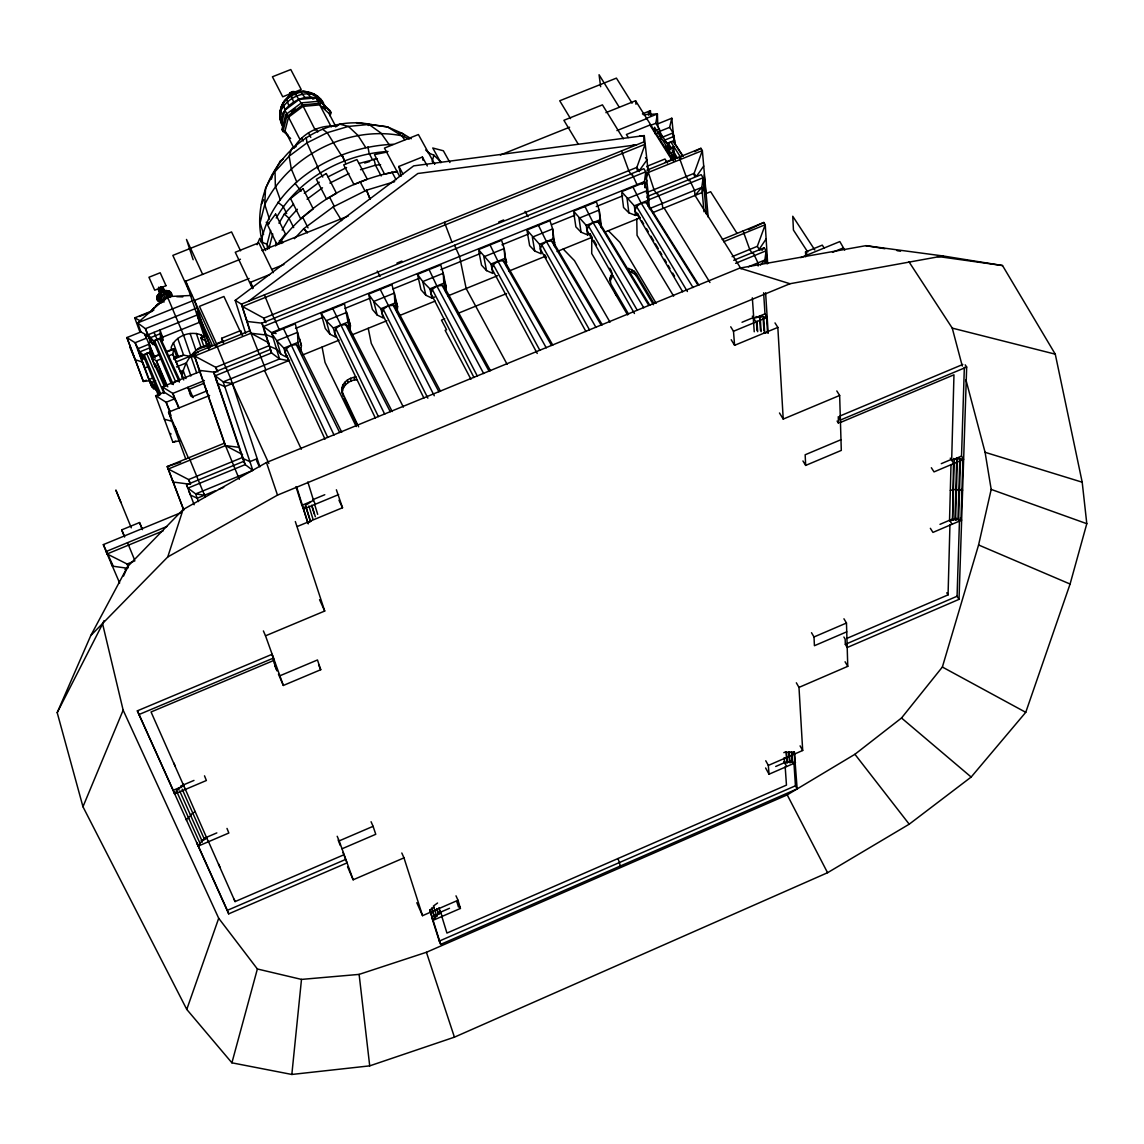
<?xml version="1.0" encoding="UTF-8"?>
<svg xmlns="http://www.w3.org/2000/svg" width="1144" height="1144" viewBox="0 0 1144 1144"><rect width="100%" height="100%" fill="white"/><g stroke="black" fill="none" stroke-linecap="round" stroke-linejoin="round"><path stroke-width="1.5" d="M506.635 266.438L504.204 248.563L501.587 240.269L478.492 249.621L491.019 264.021L492.807 273.402L486.515 270.599L481.524 265.136L478.836 251.351M674.574 139.854L674.488 142.914L683.068 156.127M951.007 464.636L949.534 520.263L952.08 524.238M846.803 638.438L948.061 594.88L949.949 524.567M952.552 520.234L954.268 459.459L956.727 458.401L954.94 519.219L952.552 520.234L953.467 463.592M160.575 337.966L159.988 329.958L162.705 337.566L162.219 342.557L160.575 337.966L153.425 340.84L148.062 334.763L145.417 328.7L137.637 322.908L167.367 296.611L192.035 295.424M959.802 460.088L957.971 519.19L955.583 520.22L957.342 461.132M960.517 459.373L962.976 458.329L960.989 519.176L958.615 520.191L960.517 459.373L959.859 458.372L957.385 459.416L956.727 458.401M843.914 637.036L845.159 639.138L845.33 644.344L847.204 647.518L959.029 599.356L957.07 596.253L959.473 520.506M931.345 467.739L934.033 471.9L963.634 459.345L961.518 456.113L964.349 367.31M959.029 599.356L966.68 367.038L965.193 364.85M149.049 344.215L148.548 342.857L150.693 341.999L148.048 335.95L140.941 331.932L126.912 337.566L135.106 342.728L139.811 351.866L150.393 347.604L152.81 354.225L151.88 356.499L150.236 351.995L149.607 343.986L137.738 348.791L151.852 386.801L155.984 389.904L154.383 385.542L149.135 379.493L152.066 378.307M357.114 379.722C349.792 379.736 341.756 385.628 342.385 393.522C339.039 384.956 348.291 376.977 356.428 377.162M290.033 96.697L289.26 94.451L290.419 92.964L292.006 93.136L290.919 93.35M164.021 291.505L161.218 291.663L156.871 296.353L156.928 299.585L159.559 299.971L160.861 301.387L158.759 301.573L156.928 299.585M282.368 124.467L283.297 127.47C278.149 119.205 278.879 108.251 284.627 100.486L289.103 96.897L290.447 92.664L294.437 91.949L296.696 93.093L292.707 93.021L289.275 96.811L289.575 93.851M262.562 242.528L261.833 236.022M483.669 373.545L436.894 286.057L429.114 269.627L417.503 274.331L422.765 281.581L443.243 273.273L446.174 286.987L445.845 292.478L443.843 283.169L443.243 273.273L440.726 264.922L430.573 269.026M368.182 125.44L371.543 124.596C307.793 111.154 248.033 177.005 261.647 239.353M377.148 315.015L373.745 301.444L394.322 293.107L397.583 306.721L397.097 312.298L394.866 303.046L394.322 293.107L391.892 284.699L368.554 294.151L373.745 301.444L380.881 308.737L383.168 317.96L377.148 315.015L372.401 309.409L368.983 295.853M637.208 170.242L636.865 167.381L645.13 144.273L643.7 141.97L644.272 135.607L413.685 165.866L235.206 300.4L245.631 333.333M161.29 292.607L160.174 292.335C154.211 277.72 167.281 300.343 161.661 287.33L159.802 289.003M291.834 1074.459L369.712 1065.865L454.425 1037.165L827.57 872.715L909.208 824.195L971.17 777.048L1025.753 712.326L1070.083 584.041L1086.8 523.695L1082.195 482.196L1055.269 354.168L1002.516 265.537L942.956 255.956L865.879 245.674L739.725 268.111L266.466 462.519L183.04 509.595L127.756 566.452L90.776 635.563L57.2 712.64L82.969 806.749L186.772 1009.423L231.903 1062.819L291.834 1074.459L301.487 979.407L359.116 974.388L426.426 952.28L787.215 794.88L854.911 754.282L901.515 718.003L942.37 667.038L978.578 544.973L991.19 489.417L985.084 452.309L965.936 379.865M329.93 334.205L326.212 320.72L346.861 312.341L350.45 325.868L349.807 331.503L344.516 303.889L321.078 313.37L325.282 328.528L329.93 334.205L335.821 337.194L333.319 328.042L326.212 320.72L321.078 313.37M299.642 338.939L301.415 345.774L300.629 351.494L297.969 342.385L297.512 332.361L295.252 323.838M648.062 206.177L648.948 199.714L645.774 171.815L643.857 168.697L261.876 323.151L271.557 352.91L279.536 358.973L288.531 360.703L287.058 355.784M152.481 357.471L151.022 354.268L151.594 350.922M158.916 294.637L160.489 292.206L162.376 291.42L162.791 292.435M661.118 139.468L659.316 128.829L655.812 123.28L657.4 113.928L643.285 114.715M657.843 126.827L657.4 113.928L646.188 118.433M181.81 377.205C183.555 365.122 190.405 353.281 200.886 346.804L208.651 346.274M158.287 295.767L159.088 293.565M160.818 302.13L159.431 299.013L156.742 298.255C155.727 294.237 168.325 290.033 161.604 288.717C159.416 288.66 157.729 292.464 160.775 292.392L160.189 291.077M159.388 394.551L143.915 357.128L144.373 355.126L146.647 353.439L149.406 353.096L151.065 354.24M765.522 263.149L766.594 258.444M162.391 292.135L162.434 291.405M163.95 289.546C163.063 293.064 164.307 285.585 160.803 287.244M179.851 380.308L161.39 340.268L159.774 339.067L157.014 339.425L154.726 341.112L154.268 343.143L171.271 383.783M158.558 395.795L155.226 387.716L155.684 385.757L159.717 395.366M158.716 290.562L160.489 287.273L162.248 287.373L162.405 291.677L159.073 291.491M165.937 351.823L173.816 348.634L172.787 354.211L183.755 379.937M674.917 143.415L673.115 132.89L669.612 127.37L671.785 118.232L658.429 123.609M676.276 158.187L672.529 152.238L673.53 146.804L667.038 149.421M703.86 186.029L702.259 192.492L652.852 212.584M161.147 292.192L162.005 292.378L158.53 289.246L159.431 287.93L160.203 287.902L159.088 290.848L161.004 292.507M281.124 119.419C283.598 101.058 315.529 87.201 325.239 106.435C317.589 97.54 307.593 86.873 294.723 92.907C288.188 95.267 283.841 100.801 281.095 106.95L279.794 115.186L282.968 126.698M281.467 123.738L284.928 110.153L283.354 102.946C288.66 96.11 297.068 91.835 305.734 91.72L310.825 97.154M290.633 138.524L281.896 129.587L285.685 114.672L301.473 102.846L319.877 101.158L329.972 110.553L331.031 112.57L330.144 115.873M271.428 179.179L272.701 174.203M293.951 148.22L285.056 130.773L288.531 117.189L302.931 106.406L319.691 104.862L328.914 113.413L335.535 125.997M393.121 144.316C336.036 146.389 272.701 182.654 261.118 242.028L267.067 244.187L269.197 248.548M270.627 230.487L267.067 244.187L267.524 249.349M268.926 248.563L272.744 233.919M646.732 180.266L645.03 186.815L644.429 181.624L645.774 171.815L263.449 326.483L271.557 352.91L215.186 375.79L245.202 464.607L252.853 470.398L195.653 493.908L187.959 488.102L186.543 484.799L243.729 461.332L213.685 372.443L269.998 349.592M646.875 197.569L648.147 192.664L646.875 190.605M275.604 245.931L276.505 242.514M231.903 1062.819L257.371 968.982L218.704 918.274L123.152 710.181L102.602 623.88L104.004 620.677M341.741 432.26L299.299 346.947L296.296 344.601L290.919 345.302L286.329 348.648L285.213 352.667L324.996 439.153M392.192 411.54L348.591 326.927L345.688 324.553L340.354 325.239L335.75 328.585L334.577 332.632L375.346 418.032M628.528 314.042L610.939 283.984L609.795 278.435L612.34 273.001M612.698 275.661L610.152 281.095L609.795 278.435M427.842 152.567L433.933 155.226L432.16 161.261L434.62 163.621M163.721 289.16L162.305 291.677M440.497 391.262L395.981 307.679L393.164 305.276L387.887 305.934L383.269 309.295L382.024 313.356L423.923 398.083M90.776 635.563L167.753 556.956L183.04 509.595M490.504 370.727L444.844 287.845L442.113 285.399L436.894 286.057L432.26 289.403L430.945 293.479L473.988 377.52M552.795 345.13L505.734 263.106L503.103 260.646L497.955 261.261L493.321 264.622L491.92 268.726L537.222 353.453M186.772 1009.423L218.704 918.274M648.805 115.144L650.378 110.668L642.413 113.871M602.273 324.81L554.111 243.457L551.565 240.969L546.46 241.57L541.813 244.93L540.354 249.049L585.928 331.517M645.974 178.964L648.305 172.458L644.272 135.607L639.553 136.236M291.863 95.953L290.447 92.664M732.117 256.671L757.314 246.332L765.25 224.696L763.82 222.479L722.236 239.496M649.835 305.262L600.614 224.582L598.155 222.05L593.107 222.637L588.445 225.997L586.915 230.144L634.448 313.499M698.87 285.113L648.562 205.105L646.174 202.559L641.183 203.132L636.522 206.478L634.92 210.639L682.682 291.777M667.681 145.674L668.496 143.558L670.813 141.87L673.287 141.613L674.488 142.914L674.216 136.279L664.135 140.34L667.395 143.257L669.483 148.648M82.969 806.749L123.152 710.181M257.1 244.716L259.76 238.367L265.694 250.593M123.566 576.018L127.756 566.452M289.232 95.166L292.621 91.563L296.182 92.421M203.303 337.28L201.315 335.092C190.519 330.287 175.347 336.021 171.2 347.261L171.471 350.135M261.433 204.39L263.578 199.785M281.953 107.035L280.08 110.968L280.137 119.362L281.91 122.966M163.435 290.891L162.577 291.72L162.763 287.559C157.543 286.915 163.177 288.231 162.176 292.22M163.363 291.334L164.021 289.99L163.134 287.845L160.403 288.045M158.487 290.176L160.189 287.945L158.415 289.732L159.302 291.877L160.803 292.363M57.2 712.64L102.602 623.88M290.505 95.853C289.561 92.607 289.561 92.607 290.505 95.853L291.219 95.066M163.306 291.591L163.32 289.146M291.806 92.364L292.993 91.649L294.537 94.623M160.231 287.873L159.216 288.302L161.947 292.306M152.624 310.667L154.068 308.093L151.508 310.868L157.371 304.476L165.279 299.499M170.685 292.12L171.743 295.038L170.17 296.725L169.555 294.952C173.716 290.748 165.451 289.89 162.934 290.976M290.261 94.609L289.418 96.554L289.075 95.224M293.994 147.762C302.231 133.29 320.005 124.181 336.565 126.398M276.233 218.018C298.441 178.607 343.414 154.125 388.016 151.451M278.964 223.223L284.313 214.071L293.536 204.09M282.153 230.03L289.032 218.275L297.383 209.266M278.493 244.387C305.963 205.548 350.565 179.865 397.025 171.385M157.371 304.476L155.641 306.363L161.619 301.344M758.601 250.136L766.122 238.967M696.667 176.09L703.717 166.037M646.246 175.361L648.305 172.458L702.359 150.579L700.914 148.32L646.903 170.17M639.41 170.485L646.903 160.003L645.488 157.715M170.041 295.767L171.571 293.708L169.426 293.379M290.09 94.251L286.715 99.228L288.817 105.849M642.17 184.356L644.429 181.624L271.543 332.632L263.449 326.483L261.876 323.151M761.904 250.422L764.206 247.776L766.122 250.779L766.923 263.721M760.474 265.05L764.878 260.017L766.122 250.779L735.606 263.306M648.233 113.07L650.378 110.668L650.936 115.801M289.689 93.694L290.776 92.55M291.105 92.893L291.849 91.792L293.121 93.88L294.194 93.579M159.917 292.664L157.686 294.895L160.246 296.94L162.334 301.616M292.621 92.292L294.079 91.591L296.768 92.964L294.78 91.692L292.092 92.278M294.423 238.696L303.746 228.7L333.176 206.921L366.566 190.176L370.098 199.17M158.558 294.508L161.29 292.521M290.047 93.837L290.133 95.967M248.548 301.272L417.846 173.502L636.536 144.859L632.646 145.374M290.333 92.993L291.534 92.507M289.103 96.897L292.12 94.394L291.32 92.864M291.119 111.654L295.038 108.709M163.935 302.202L158.945 293.536L161.833 292.02L159.002 291.048M164.379 299.785L160.546 292.335L161.976 291.777L160.274 287.845M304.29 193.322L319.29 182.196M307.078 199.199L322.508 187.788M172.172 384.141L175.718 381.538L178.564 381.166M297.183 92.836L298.827 91.706L300.786 92.163L305.119 97.669M158.029 296.868L156.742 298.255M174.431 358.83L176.905 357.271L173.816 348.634M283.397 158.945L280.366 160.818L265.565 188.088L264.75 204.49L260.117 222.68L263.578 234.406M335.492 126.855L339.811 124.195L348.419 126.426L368.997 124.453L387.487 126.884L402.559 133.505L411.254 138.753M167.753 556.956L277.506 495.123L789.961 283.741L942.956 255.956M694.68 151.68L700.914 148.32M208.122 344.702L203.646 345.96L207.05 345.645L208.508 348.863M291.134 92.392L292.035 91.935M328.028 176.848L346.589 167.539M329.887 183.083L348.963 173.502M162.376 291.42L158.945 293.536M160.932 302.431L163.978 300.901M748.576 229.701L763.82 222.479M161.132 292.792L159.545 293.493L159.488 294.752M794.308 751.737L794.937 761.732L792.735 762.691L792.091 752.709L794.308 751.737L797.154 788.874L440.712 944.358L439.267 941.097L795.438 785.799L793.965 763.091M437.566 903.016L433.447 906.034L436.779 916.272L432.689 919.275L429.786 910.095L433.905 907.063M783.812 752.666L786.028 751.708L786.571 752.681L787.258 762.662L789.46 761.704L788.788 751.722L786.571 752.681M791.548 751.722L792.191 761.718L790.004 762.676L789.331 752.695L791.548 751.722L792.091 752.709M416.816 902.73L422.551 915.672L458.015 900.271L455.998 895.824M794.937 761.732L795.48 762.705L769.04 774.202L768.339 765.422L802.688 750.493L798.984 687.401L796.338 682.796M436.779 916.272L436.322 915.243L438.595 914.256L438.138 913.227L449.492 908.293M775.704 766.48L786.714 761.689L786.028 751.708M439.267 941.097L431.674 917.016L440.769 913.055M784.941 763.42L792.277 760.231M458.015 900.271L460.417 908.436L433.147 920.305L431.674 917.016M208.408 841.412L235.078 901.586L343.915 854.768L342.943 852.48M345.602 859.444L347.075 862.876L228.7 913.856L227.327 910.352L345.602 859.444L343.915 854.768M845.33 644.344L957.07 596.253M347.547 866.723L353.153 879.793L403.975 857.857L401.816 852.995M798.984 687.401L847.761 666.351L846.474 623.022L843.943 618.79M353.153 879.793L339.182 840.883L373.087 826.326L371.071 821.735M846.732 631.831L814.428 645.716L813.999 636.965L846.474 623.022M342.013 848.791L375.761 834.291L373.087 826.326M216.831 832.904L204.061 838.352L204.504 839.481L201.945 840.568L202.388 841.698L199.828 842.785L200.272 843.914L197.712 845.001M939.982 524.338L951.922 519.247M201.115 840.654L206.964 838.166M950.049 521.063L956.398 518.346M174.174 792.835L176.82 791.705L176.376 790.561L179.022 789.446L178.578 788.302L181.224 787.172L180.766 786.028L193.98 780.423M195.209 811.525L190.447 814.871L190.891 816.001L188.288 817.102L188.746 818.232L186.129 819.347L186.586 820.477M950.321 490.361L955.826 489.303L956.47 490.304L958.901 489.26L959.544 490.261L961.975 489.232L962.619 490.233M941.283 463.663L951.15 459.488M204.504 775.832L206.378 780.508L174.617 793.979L173.187 790.318L183.769 785.828L151.051 711.983L274.045 660.331L271.914 654.368L137.351 710.839L228.7 913.856M961.518 456.113L951.665 460.288L953.967 374.803L840.111 422.608M279.88 675.789L317.474 659.974L320.735 669.712L283.34 685.456L278.435 674.116M840.983 439.696L805.161 454.769L805.676 465.422L841.298 450.407L839.653 395.452L836.807 390.948M283.34 685.456L265.522 635.821L324.71 611.039L295.324 521.564M779.493 412.984L783.225 419.076L839.653 395.452M839.925 416.016L962.819 364.45M138.824 714.6L273.502 658.057L271.914 654.368M966.68 367.038L840.397 420.062L838.28 416.702L838.495 423.294L837.093 421.063M297.526 526.397L342.528 507.75L336.379 489.789M731.202 339.739L734.605 345.316L777.834 327.413L775.003 322.908M296.653 487.001L308.265 523.866L307.722 522.694L310.625 521.478L305.448 505.519L310.739 501.93M764.721 333.347L767.51 332.189L766.494 316.259L763.691 317.417L764.721 333.347L764.049 332.26M134.963 560.803L127.141 564.035L107.093 553.953L103.332 544.615L180.552 512.841M124.925 569.412L127.813 568.225M324.782 494.723L313.127 499.556L315.301 504.247M742.027 322.265L753.238 317.617L754.239 331.774M338.653 494.58L303.603 509.08L301.873 505.319L313.556 500.486L307.836 481.967M763.62 292.764L764.993 313.856L753.782 318.49L752.337 297.826M763.691 317.417L763.005 316.33L760.202 317.489L759.516 316.402L756.713 317.56L756.041 316.459M305.991 506.692L303.06 507.907L307.722 522.694M734.605 345.316L733.49 331.274L767.166 317.346L764.993 313.856M257.214 458.644L249.921 461.647L243.157 458.558L241.684 455.283M187.959 488.102L245.202 464.607L243.729 461.332M748.319 266.824L764.878 260.017L765.079 263.163M215.744 490.604L197.24 498.212L190.562 495.109L189.146 491.806M218.947 489.289L223.766 487.315M124.61 537.008L121.707 529.872L139.539 522.551L142.457 529.658M805.748 256.714L805.533 252.009L822.279 245.131L824.223 248.091M800.743 257.643L839.825 241.57L844.73 250.078M167.053 526.412L106.12 551.508L119.648 583.025M832.503 252.352L843.3 247.905M107.093 553.953L163.12 530.873M235.206 300.4L241.441 304.132L249.807 330.788L193.508 353.553L224.41 443.171L167.224 466.566L183.755 510.224M723.637 241.727L765.25 224.696L767.653 263.706M242.571 457.428L188.631 479.565L168.268 469.011L167.224 466.566L180.638 462.147M733.719 260.289L764.206 247.776M289.661 360.246L224.796 386.615L217.803 383.512L216.287 380.18M302.559 354.998L339.082 340.154M352.037 334.877L386.929 320.692M399.227 315.687L435.135 301.101M447.99 295.867L497.554 275.718M508.908 271.099L545.473 256.242M557.042 251.537L591.748 237.423L591.72 253.553L627.613 314.943M604.618 232.189L639.982 217.803M185.786 459.087L168.554 412.183L209.595 395.495M705.805 193.693L710.653 191.72L736.965 233.276M444.73 318.776L441.47 320.106L446.546 329.744L445.145 330.316L470.928 379.222M457.757 313.47L506.563 293.579M178.95 408.379L174.746 398.77L164.278 392.206L155.641 395.71L172.887 442.227L175.704 441.069M176.276 361.861L195.638 354.025M176.505 366.895L186.315 362.934L190.891 376.018M146.389 380.208L143.343 381.438L126.912 337.566L143.343 381.438L149.249 380.78L151.837 386.801M293.779 324.438L271.7 333.376L276.762 340.769L283.841 348.119L286.572 357.214L280.809 354.154L276.276 348.419M526.941 230.001L539.553 244.33L541.141 253.768L534.72 251.022L529.629 245.617L526.941 230.001L549.949 220.692L552.638 228.914L554.869 246.403M155.655 380.752L151.194 382.554L153.568 388.974M179.937 371.7L183.14 370.399L186.029 378.55M295.524 328.428L323.595 317.06M345.059 308.365L369.812 298.327M392.935 288.96L419.347 278.264M440.812 269.569L480.466 253.496M501.973 244.773L528.442 234.048M551.608 224.667L574.774 215.272M596.281 206.563L622.751 195.838M155.184 387.73L150.493 383.154M164.278 392.206L162.305 386.829L200.658 371.285M268.711 345.86L215.758 367.338L194.609 356.027L193.508 353.553L198.355 352.381M646.303 192.75L694.136 173.345L702.359 150.579L708.179 217.06M648.491 196.039L701.172 174.66L703.131 177.735L706.334 214.071M648.948 199.714L703.131 177.735L701.815 187.387L703.989 211.754M283.841 348.119L297.969 342.385M333.319 328.042L347.376 322.336M380.881 308.737L394.866 303.046M434.749 296.997L431.974 298.126L425.84 295.252L422.765 281.581L429.915 288.831L443.843 283.169M491.019 264.021L504.876 258.401L504.204 248.563L483.841 256.814L486.515 270.599M539.553 244.33L553.353 238.724L552.638 228.914L532.36 237.137L534.72 251.022M586.228 225.382L599.957 219.805L599.199 210.038L596.424 201.859L573.53 211.139L586.228 225.382L587.601 234.877L590.333 233.776M634.348 205.848L648.019 200.3L647.204 190.576L644.358 182.454L621.564 191.677L634.348 205.848L635.506 215.415L638.223 214.314M204.39 380.594L172.801 393.407L162.305 386.829M203.56 383.44L189.389 389.189L193.121 397.64M174.746 398.77L166.123 402.273L155.641 395.71M649.249 208.751L701.815 187.387L695.009 195.438L694.537 190.347L689.389 179.436M207.178 390.805L192.078 396.939L187.816 387.316L189.375 391.706M197.855 314.7L148.062 334.763L150.822 342.356L155.098 345.431L153.425 340.84M653.624 131.117L659.316 128.829L660.002 135.35M658.844 131.703L669.612 127.37M657.843 133.219L660.345 132.203L660.388 136.436M643.7 141.97L241.441 304.132L250.951 333.233L258.959 353.367M161.905 337.466L200.3 321.993M645.13 144.273L242.6 306.592L263.835 318.161L265.951 322.637M661.79 137.452L673.115 132.89L673.802 139.797M143.043 354.897L144.702 359.388L142.271 358.487L139.811 351.866L143.043 354.897L150.236 351.995M667.395 143.257L674.245 140.498M143.872 357.142L139.139 352.552M155.327 367.224L151.752 357.543L159.631 354.368M206.85 345.173L203.847 346.389L200.858 337.709L205.562 335.807M151.752 357.543L159.817 354.797M166.123 352.238L174.002 349.063M200.858 337.709L205.763 336.236M667.295 149.807L673.773 147.19M396.939 263.091L401.873 261.089M498.755 221.95L503.675 219.948M161.318 358.844L156.399 360.832L151.938 357.972M167.868 356.199L172.787 354.211L183.54 378.507M669.412 153.51L672.529 152.238M148.062 366.666L144.859 367.968L142.242 361.933L135.221 359.745L129.973 347.562M174.846 357.328L183.598 355.183L195.438 357.185M223.109 342.8L221.621 338.281L240.54 330.63L242.542 334.92M173.902 358.501L178.078 356.027L173.345 342.628M173.759 359.159L183.598 355.183L177.735 338.424M205.663 346.26L195.853 350.221L190.09 333.433M223.109 341.041L216.502 343.7L199.442 306.349L223.938 296.482L241.27 333.69M665.308 162.176L671.657 159.617L649.964 125.025L626.397 134.506L628.256 137.537M208.394 348.62L185.685 281.181L240.426 259.23M261.99 250.579L348.262 215.987M500.357 154.983L569.626 127.213M605.905 112.655L635.578 100.758L673.487 161.132M139.997 332.203L134.735 317.846L153.796 310.196M139.439 316.473L152.152 311.368M193.55 300.429L137.637 322.908L140.941 331.932M249.12 278.493L194.48 300.457L210.296 347.59M272.158 269.226L283.884 264.507M616.945 130.588L646.775 118.59M252.438 288.531L250.522 282.282L269.612 274.589M196.725 308.051L145.417 328.7L148.048 335.95M650.95 125.239L655.812 123.28M401.072 176.248L398.87 166.438L422.393 157.028L427.298 165.98M312.755 99.156L316.016 97.855L318.347 102.274L319.877 101.158L331.031 112.57L328.914 113.413M285.056 130.773L282.925 131.617L286.729 116.702L302.531 104.876L320.935 103.189L319.691 104.862L331.288 126.941M290.419 93.736L282.725 96.782L272.429 76.777L290.79 69.541L301.201 89.489L295.038 91.92M296.124 146.604L291.82 148.277L289.146 156.17L275.018 171.614L275.361 186.072L280.394 200.086M168.039 291.849L169.555 291.262L171.571 293.708M160.517 287.845L163.363 288.216M161.018 287.401L158.801 288.76L161.804 291.92M162.076 291.72L164.336 290.819L167.095 298.698M394.68 181.653L366.523 190.19L370.07 199.185M359.43 163.363L377.291 158.659M364.679 163.034L369.641 161.533M360.517 169.712L375.447 165.208L380.609 164.679M291.763 91.949L292.993 91.649M172.887 442.227L180.194 440.597M391.048 172.815L384.57 174.145L374.46 154.597L387.101 152.052M394.294 172.158L397.54 171.486M169.069 297.082L167.667 293.965L168.054 290.748L163.821 290.862L166.852 291.191M316.016 97.855L299.27 99.385L284.928 110.153L287.201 114.586L285.685 114.672L286.729 116.702L288.531 117.189L299.928 139.396M292.321 91.777L293.937 91.577L295.238 93.479M176.791 296.682L182.797 296.868M160.046 300.772C153.253 298.899 163.52 303.503 158.558 301.129M262.176 323.194L247.261 321.464L246.103 319.019M265.794 334.977L250.951 333.233L194.609 356.027L225.482 445.602L239.31 479.264M294.237 92.621L296.024 92.478M215.887 372.386L199.556 370.399L198.455 367.939M239.353 447.375L225.482 445.602L168.268 469.011L183.569 509.423M302.86 91.348L305.734 91.72M306.52 91.849C313.542 92.278 319.662 96.968 323.466 102.674M292.85 91.734L295.495 92.006L296.196 93.608M937.436 256.428L1002.516 265.537M127.327 568.239L112.312 566.123L111.34 563.677M371.5 124.582L387.487 126.884L401.673 135.75L409.295 139.096M356.499 122.608L368.997 124.453L380.966 133.047L389.618 145.245M865.879 245.674L884.941 248.72M897.068 250.665L900.528 251.222M311.025 93.45L313.942 93.98L315.758 95.667M232.361 383.54L223.194 381.867L215.186 375.79L213.685 372.443M399.156 132.861L402.559 133.505L404.947 135.779M276.104 333.548L271.543 332.632L279.536 358.973L223.194 381.867L252.853 470.398M257.371 968.982L301.487 979.407M908.994 261.819L952.251 328.113L1055.269 354.168M164.364 419.233L171.757 421.221M294.265 93.036L295.381 93.336L295.095 92.249M985.084 452.309L1082.195 482.196M739.725 268.111L789.961 283.741M160.26 288.073L159.574 288.917M991.19 489.417L1086.8 523.695M654.025 303.575L636.236 273.645L634.305 271.314L628.471 268.325L628.814 270.971L634.648 273.974L636.564 276.305L653.453 304.719M621.778 193.436L623.552 207.507L628.857 212.798L635.506 215.415M573.788 212.884L575.875 226.855L581.066 232.203L587.601 234.877M978.578 544.973L1070.083 584.041M273.03 337.551L265.908 334.477L264.335 331.159M276.605 349.292L269.512 346.232L267.939 342.914M161.647 287.888L163.42 288.674M242.542 454.554L225.482 445.602L224.41 443.171M266.195 222.293L269.069 223.824M268.897 342.957L250.951 333.233L249.807 330.788M134.735 317.846L140.297 320.863M942.37 667.038L1025.753 712.326M317.989 97.354L320.649 99.042L322.351 102.674M201.058 338.138L205.477 340.998L209.137 349.049M164.707 290.748L166.266 290.59L167.782 296.968M322.651 129.286L327.227 132.704L341.884 156.227M277.792 202.273L283.054 206.263L286.686 213.542M162.791 292.278L162.048 291.52L169.77 291.706L168.74 294.337L170.141 297.454M169.555 294.952C164.936 291.205 155.856 297.769 160.946 303.088M901.515 718.003L971.17 777.048M284.313 214.071L289.032 218.275L293.679 227.613M281.896 129.587L288.317 135.35M322.951 106.549L325.253 108.694M433.933 155.226L440.969 161.99M425.668 149.993L429.243 153.425M608.336 230.673L619.848 242.342L656.141 303.317M563.191 249.035L574.431 260.603L610.024 322.165M295.109 183.383L301.129 191.177M425.84 295.252L420.978 289.704L417.503 274.331M140.526 356.299L142.271 358.487M854.911 754.282L909.208 824.195M320.334 99.742L317.617 96.21C304.347 89.475 287.03 97.869 280.923 110.711L282.296 114.772M323.323 103.918L325.239 106.435M404.776 139.825L401.63 135.736C347.905 125.211 288.846 155.598 264.75 204.49L269.412 219.047M198.656 316.959L197.211 314.957L199.785 322.608M953.61 458.444L954.268 459.459M814.828 250.007L792.763 216.259L793.436 230.058L807.736 252.023M950.264 458.143L953.781 463.52M673.287 141.613L682.782 156.185M805.533 252.009L807.464 254.983M665.436 146.26L669.254 152.152M671.17 155.083L674.045 159.502M960.274 518.046L961.632 520.163L932.961 532.403L930.358 528.313M957.971 519.19L958.615 520.191M954.94 519.219L955.583 520.22M365.78 147.619L357.886 135.307L348.419 126.426L327.227 132.704L306.978 142.871L289.146 156.17L291.248 168.754L296.725 181.925M757.314 246.332L759.888 250.379M670.813 141.87L681.052 157.929M743.085 230.974L749.72 249.449L752.294 253.496M752.981 252.381L757.957 262.863L758.157 265.994M695.881 176.105L694.136 173.345L694.394 176.162M679.121 157.128L686.157 176.576L688.774 180.738M659.402 131.36L671.013 149.821M659.716 133.09L662.333 137.237L662.176 135.779M675.275 160.231L654.568 127.27L655.298 133.962M946.76 592.807L948.061 594.88M694.794 195.095L741.04 268.768M632.089 103.175L616.416 78.121L559.731 100.772L570.513 118.633M667.481 163.02L664.979 159.016L646.789 166.38L649.263 170.385M646.174 202.559L698.026 285.256M317.06 167.11L322.794 177.063M767.51 332.189L768.182 333.276L765.608 292.75M752.337 316.173L755.955 321.979M619.29 107.293L599.07 74.746L600.643 86.715M668.496 143.558L671.228 147.976M673.044 150.922L677.606 158.272M333.176 206.921L341.641 220.62M657.128 192.535L662.247 203.46L662.791 208.537M623.337 138.81L602.43 104.862L563.892 120.306L578.178 144.072M656.556 193.808L653.982 189.632L648.305 172.458M664.106 208.008L709.952 282.497M639.453 171.586L636.865 167.381L263.835 318.161L265.079 322.222M730.73 326.784L733.49 331.274M693.021 287.53L641.183 203.132L632.961 187.058M621.535 150.908L628.742 170.67L631.316 174.875M631.846 173.559L637.022 184.627M802.945 460.961L805.676 465.422M673.101 154.597L674.903 157.572M598.155 222.05L648.848 305.462M673.644 296.124L637.051 235.335L636.779 219.119M636.522 206.478L687.401 291.52M163.335 291.091L161.704 290.762L160.675 292.149M643.757 307.779L593.107 222.637L584.984 206.492M637.322 213.17L640.054 217.789M641.856 220.849L643.672 223.924M646.403 228.543L648.219 231.617M650.936 236.222L653.667 240.841M655.483 243.901L658.2 248.52M660.016 251.594L661.833 254.669M664.564 259.273L666.38 262.348M668.196 265.422L670.012 268.497M672.729 273.101L674.545 276.176M845.073 661.775L847.761 666.351M551.565 240.969L601.143 325.068M614.814 292.649L616.573 295.652M811.511 632.703L813.999 636.965M588.445 225.997L637.251 310.224M595.981 327.413L546.46 241.57L538.452 225.339M590.29 234.191L592.063 237.294M593.836 240.397L596.496 245.045M609.809 268.282L611.582 271.385M525.024 211.325L528.056 216.631M503.103 260.646L551.522 345.445M800.085 745.874L802.688 750.493M541.813 244.93L589.503 329.844M788.788 751.722L789.331 752.695M792.191 761.718L792.735 762.691M789.46 761.704L790.004 762.676M786.714 761.689L787.258 762.662M546.26 347.833L497.955 261.261L490.047 244.945M544.644 254.654L546.389 257.772M783.969 761.675L786.672 766.537M449.921 162.548L443.371 150.779L432.761 148.005L440.926 162.748M795.438 785.799L797.154 788.874M765.751 760.746L768.339 765.422M434.749 164.207L418.404 134.549L384.441 148.091L399.642 176.348M765.608 767.967L769.04 774.202M442.113 285.399L489.031 371.114M444.43 222.308L451.952 242.128M493.321 264.622L539.825 350.25M454.54 245.259L459.573 256.485L466.151 288.488L507.092 364.278M398.87 166.438L402.917 173.917M391.906 171.915L396.067 179.665M372.186 159.102L369.126 153.353L367.939 146.847M381.181 175.976L375.447 165.208L373.959 159.002M393.164 305.276L438.896 391.72M360.017 181.553L364.965 190.891M344.315 160.803L341.942 154.626L345.831 163.692M432.26 289.403L477.277 375.947M316.216 128.986L317.789 132.018M315.258 130.144L301.473 102.846L301.573 103.804L294.723 92.907L290.805 94.866L293.708 102.174M787.215 794.88L827.57 872.715M308.465 132.876L310.81 137.423M377.248 271.042L380.051 276.49M434.262 395.752L380.223 289.418M301.63 137.981L303.189 141.012M329.458 196.882L334.291 206.292M345.688 324.553L390.261 411.697M403.346 407.078L371.271 343.343L368.225 328.299M383.269 309.295L427.87 398.155M302.474 216.817L308.036 227.87M620.405 865.965L618.032 858.515M384.713 414.199L332.804 308.623M296.296 344.601L339.654 432.489M281.167 239.84L282.711 242.986M279.393 240.497L280.909 243.615M318.247 168.096L306.978 142.871L306.263 137.509M341.684 390.976L358.615 426.826M343.986 397.912L357 424.624M356.227 426.54L325.039 362.433L322.079 347.061M335.75 328.585L378.378 416.573M273.273 272.658L258.83 242.814L235.264 252.252L252.509 288.531M334.034 435.02L283.483 328.6M264.407 294.88L274.36 319.233M274.303 318.132L279.193 329.529M240.569 250.836L231.56 231.932L172.844 255.398L188.789 290.39M250.522 282.282L253.239 287.988M338.967 500.214L342.528 507.75M259.559 353.825L265.88 369.912M264.521 370.456L301.33 449.22M286.329 348.648L327.727 437.394M202.645 274.388L186.486 239.439L193.15 259.731M103.332 544.615L112.87 565.293M310.081 520.32L310.625 521.478M221.621 338.281L223.609 342.585M216.273 344.344L226.14 368.454M225.997 367.453L230.788 378.778L259.917 466.852M185.685 281.181L215.444 346.446M232.103 382.954L268.854 463.534M212.398 345.574L196.911 311.554L202.717 328.814L210.782 346.575M159.774 339.067L179.365 382.11M155.412 363.878L165.637 386.314M217.803 371.829L215.758 367.338L217.088 371.271M457.243 901.429L460.417 908.436M256.528 460.517L258.73 465.379M319.562 599.656L324.71 611.039M137.351 710.839L173.187 790.318M227.327 910.352L196.739 842.527L198.155 846.131L228.843 833.018L226.998 828.428M149.406 353.096L164.479 386.572M176.82 791.705L200.272 843.914M167.367 296.611L183.641 335.321L196.654 372.858M439.796 910.867L442.242 916.344M165.694 299.127L162.605 291.906M179.722 791.004L202.388 841.698M161.747 302.659L159.66 297.983L156.871 296.353M429.786 910.095L440.712 944.358M182.153 789.16L204.504 839.481M318.59 664.878L320.735 669.712M173.788 762.891L175.204 766.094M218.533 863.892L219.977 867.152M184.799 788.044L208.394 841.755M189.475 392.907L190.934 396.167M175.304 380.952L154.025 332.361M179.122 407.85L172.801 393.407L175.275 400.214M155.241 358.186L145.045 334.834L146.418 338.181L135.106 342.728L149.249 380.78M167.753 386.829L156.399 360.832L166.523 385.728M146.647 353.439L164.035 393.407M170.313 411.897L166.123 402.273L171.114 415.844M189.089 457.629L204.504 495.223L195.653 493.908L198.47 501.572M168.554 412.183L188.302 457.743M203.889 493.679L205.305 496.954M263.392 630.93L265.522 635.821M272.987 657.886L274.045 660.331M274.932 666.022L277.034 670.884L274.131 662.791M170.685 433.433L170.999 434.162M190.547 484.012L188.631 479.565L190.39 484.312L173.202 482.039L172.158 479.593M337.194 836.278L339.182 840.883M340.268 845.487L338.138 840.025M154.726 341.112L173.216 384.598M144.373 355.126L160.618 393.808M121.707 529.872L124.439 536.436M120.935 502.473L115.844 490.032L131.288 527.813M134.32 559.244L127.542 542.685M164.464 384.241L159.059 370.527M139.539 522.551L142.199 529.129M234.148 899.255L235.078 901.586M182.969 783.769L185.214 789.489M599.856 220.849L601.215 227.57M186.543 484.799L194.151 504.747M553.053 237.981L554.854 242.843M175.061 426.626L176.905 431.631M149.635 345.817L153.725 357.028M149.049 345.803L151.051 351.279M152.653 344.544L150.193 337.78L160.689 333.548L163.106 340.326M275.118 664.821L272.987 658.143M505.033 257.471L506.749 262.391M196.31 333.362L200.886 346.804M266.466 462.519L277.506 495.123M201.315 335.092L202.402 338.295M205.477 340.998L207.05 345.645M426.426 952.28L454.425 1037.165M444.573 282.01L446.174 286.987M403.975 857.857L422.551 915.672M240.54 330.63L241.985 335.163M295.981 486.615L301.873 505.319M432.074 909.094L434.963 918.289M305.963 507.164L309.566 518.675M431.617 908.064L434.506 917.259M308.88 505.963L312.984 519.119M311.769 505.219L315.344 516.745M437.165 909.652L438.595 914.256M311.74 505.691L314.285 513.928M436.708 908.622L438.138 913.227M441.798 916.401L446.947 933.075L786.457 785.113L785.184 766.766M314.643 504.49L317.689 514.371M438.981 907.635L440.411 912.24M280.809 354.154L276.762 340.769L297.512 332.361L301.415 345.774M395.567 300.014L397.583 306.721M456.971 901.987L458.458 907.049M348.548 319.09L350.45 325.868M341.784 388.002L342.485 390.547M342.528 393.793L343.229 396.339M342.814 385.07L343.515 387.616M344.716 382.353L345.402 384.913M347.333 380.08L348.033 382.625M350.507 378.364L351.208 380.909M354.025 377.348L354.712 379.894M952.251 328.113L962.29 366.066M429.915 288.831L431.974 298.126M422.393 157.028L423.08 160.317M504.876 258.401L506.02 264.664M553.353 238.724L554.611 246.603M581.066 232.203L579.007 218.232L599.199 210.038L601.115 224.067M599.957 219.805L600.829 226.154M610.624 275.618L610.982 278.264M634.305 271.314L634.648 273.974M631.66 269.498L632.003 272.158M628.857 212.798L627.112 198.727L647.204 190.576L648.82 204.69M636.236 273.645L636.564 276.305M359.116 974.388L369.712 1065.865M648.019 200.3L648.748 206.692M635.578 100.758L635.992 104.276M644.558 184.213L644.973 187.745M671.785 118.232L673.845 138.753M673.53 146.804L674.431 153.839M704.203 174.918L705.848 193.622M756.413 321.779L757.013 330.616M784.155 757.657L784.512 762.648M759.516 316.402L760.474 330.559M756.956 321.092L757.686 331.703M763.119 318.089L763.935 330.487M760.317 319.248L761.146 331.646M777.834 327.413L783.225 419.076M171.543 294.594L171.414 296.482L171.543 294.594M275.604 214.042L267.582 224.81L277.091 244.83L285.371 233.819L275.604 214.042M303.003 188.66L290.562 198.541L300.7 218.804L313.256 208.937L303.003 188.66M326.297 173.573L316.387 179.265L326.526 199.056L336.493 193.336L326.297 173.573M166.009 285.671L154.712 290.204L148.949 277.263L160.189 272.758L166.009 285.671M367.31 179.25L353.997 184.57L343.7 164.865L356.928 159.588L367.31 179.25M307.321 232.69L303.746 228.7L307.293 232.647M128.385 566.995L127.141 564.035L128.328 567.009"/></g></svg>
